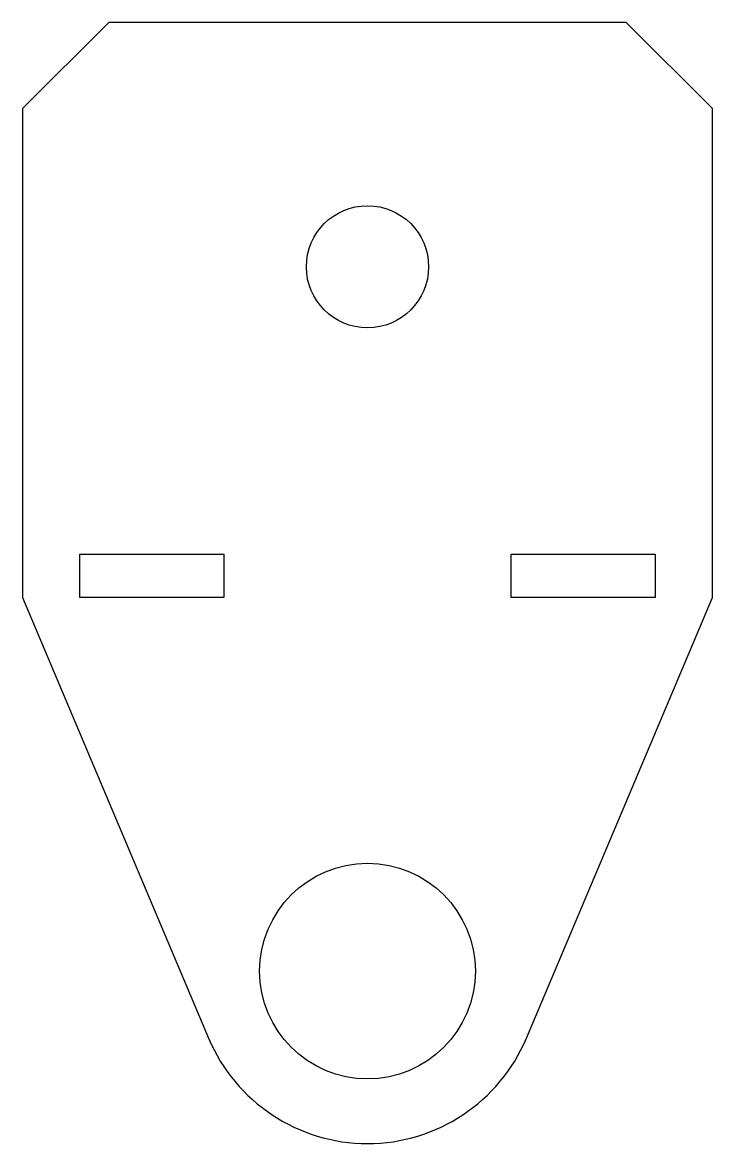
# Model space of a CAD drawing. Header units: millimetres. Extents: x -6 to 42, y -78 to 0.
import ezdxf

# ---------------------------------------------------------------- set-up
doc = ezdxf.new("R2010")
doc.units = ezdxf.units.MM

msp = doc.modelspace()

# ---------------------------------------------------------------- linework, layer by layer
msp.add_lwpolyline([(0, 0), (-6, -6), (-6, -40), (6.945, -70.667, 0.663331), (29.055, -70.667), (42, -40), (42, -6), (36, 0)], format="xyb", close=True)
for points in [[(8, -37), (8, -40), (-2, -40), (-2, -37)], [(28, -37), (38, -37), (38, -40), (28, -40)]]:
    msp.add_lwpolyline(points, close=True)
for centre, radius in [((18, -17), 4.25), ((18, -66), 7.5)]:
    msp.add_circle(centre, radius)

doc.saveas('drawing.dxf')
